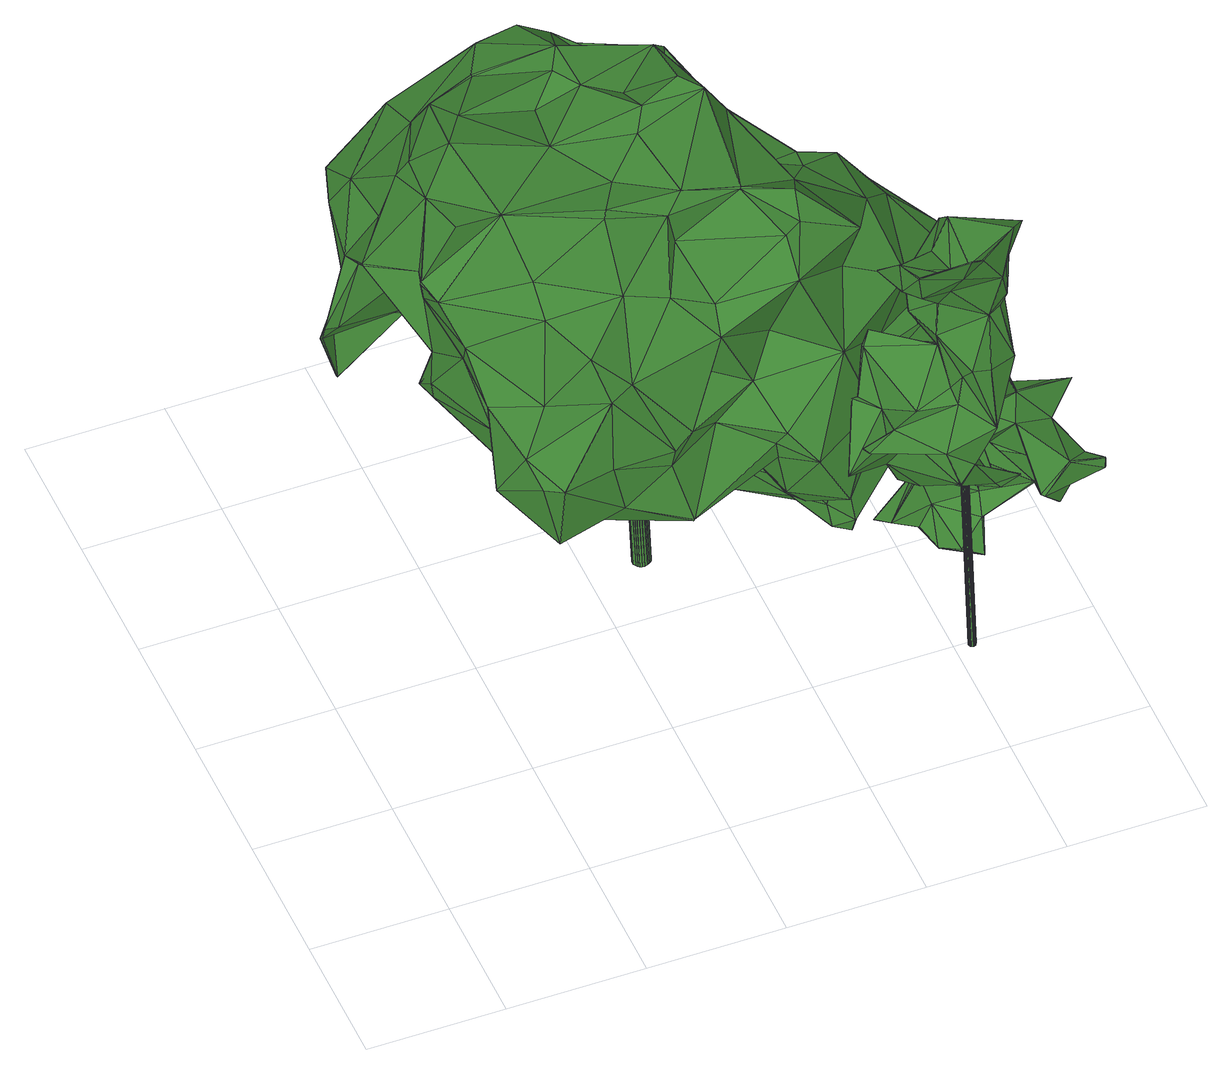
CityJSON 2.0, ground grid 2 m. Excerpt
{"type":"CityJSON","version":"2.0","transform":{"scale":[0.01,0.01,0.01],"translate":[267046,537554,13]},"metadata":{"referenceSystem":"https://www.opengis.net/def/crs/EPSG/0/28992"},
"CityObjects":{
"tree1":{"type":"SolitaryVegetationObject","attributes":{"gtid":460,"crown_width_m":7.02,"crown_median_z":18.02,"crown_r50_m":0.315,"crown_porosity":0.905,"trunk_H_m":4.79,"trunk_DBH_m":0.255,"trunk_radius_m":0.128,"trunk_base_height_m":13.23,"original_gtid":"462"},"geometry":[{"type":"Solid","lod":"3","boundaries":[[[[0,1,2]],[[3,4,5]],[[6,7,8]],[[9,10,11]],[[9,11,12]],[[13,14,5]],[[15,16,17]],[[15,18,19]],[[20,21,22]],[[5,23,24]],[[25,26,27]],[[28,29,30]],[[17,31,32]],[[33,34,35]],[[36,37,38]],[[39,40,13]],[[41,42,43]],[[44,45,46]],[[47,48,7]],[[49,34,33]],[[50,51,52]],[[15,53,18]],[[16,54,55]],[[56,57,58]],[[59,60,61]],[[62,63,64]],[[65,66,67]],[[2,68,55]],[[69,70,64]],[[71,72,73]],[[74,75,76]],[[77,78,79]],[[80,81,82]],[[80,82,83]],[[84,85,26]],[[86,87,88]],[[89,90,91]],[[92,93,39]],[[47,11,94]],[[95,96,11]],[[97,10,98]],[[35,99,33]],[[99,100,3]],[[101,102,103]],[[89,104,105]],[[106,104,89]],[[107,108,75]],[[107,75,109]],[[110,99,35]],[[55,54,111]],[[58,112,56]],[[51,113,52]],[[114,26,25]],[[115,116,89]],[[106,89,116]],[[117,30,118]],[[39,119,92]],[[119,78,92]],[[114,120,26]],[[108,76,75]],[[121,78,122]],[[78,119,122]],[[19,123,124]],[[55,111,2]],[[125,81,73]],[[126,127,109]],[[56,128,59]],[[129,81,125]],[[8,7,130]],[[112,131,128]],[[132,128,131]],[[36,101,133]],[[134,36,133]],[[135,50,136]],[[98,86,137]],[[30,29,121]],[[34,110,35]],[[138,16,55]],[[89,91,139]],[[7,140,47]],[[141,142,44]],[[32,142,141]],[[143,144,145]],[[143,146,147]],[[67,95,146]],[[67,148,95]],[[149,135,52]],[[150,151,152]],[[153,131,150]],[[6,154,155]],[[156,146,143]],[[67,146,156]],[[118,122,119]],[[157,137,86]],[[31,17,158]],[[31,158,159]],[[160,161,162]],[[106,57,104]],[[93,107,163]],[[74,42,164]],[[95,11,147]],[[23,5,14]],[[23,14,88]],[[164,42,41]],[[165,117,118]],[[149,117,165]],[[166,167,168]],[[167,85,168]],[[76,42,74]],[[59,128,169]],[[60,59,169]],[[147,144,143]],[[109,75,74]],[[89,139,115]],[[170,115,139]],[[171,168,36]],[[148,66,0]],[[172,9,155]],[[101,103,133]],[[145,173,156]],[[95,147,146]],[[156,143,145]],[[47,140,174]],[[12,174,140]],[[12,155,9]],[[1,68,2]],[[97,175,10]],[[19,124,176]],[[177,178,179]],[[145,180,173]],[[171,166,168]],[[0,2,111]],[[0,111,181]],[[73,72,125]],[[56,104,57]],[[56,59,104]],[[164,182,22]],[[77,22,182]],[[39,163,40]],[[163,107,60]],[[38,37,183]],[[184,185,125]],[[11,10,175]],[[172,186,24]],[[24,187,3]],[[125,72,184]],[[188,166,171]],[[125,185,129]],[[118,30,122]],[[113,183,37]],[[113,38,183]],[[137,157,180]],[[137,180,145]],[[115,189,46]],[[190,46,189]],[[179,138,191]],[[179,191,192]],[[59,61,104]],[[53,17,63]],[[193,194,177]],[[155,154,186]],[[127,195,109]],[[38,196,36]],[[160,196,38]],[[106,116,115]],[[197,198,54]],[[64,32,69]],[[99,3,187]],[[199,176,124]],[[53,15,17]],[[190,44,46]],[[134,37,36]],[[51,160,38]],[[200,84,26]],[[0,66,1]],[[66,201,1]],[[92,202,93]],[[89,203,90]],[[168,204,101]],[[132,131,153]],[[205,85,84]],[[140,155,12]],[[206,33,207]],[[208,69,85]],[[121,79,78]],[[165,118,4]],[[165,4,3]],[[163,209,40]],[[60,209,163]],[[121,122,30]],[[210,69,211]],[[133,103,80]],[[134,133,37]],[[37,133,113]],[[153,209,132]],[[30,149,52]],[[76,43,42]],[[108,43,76]],[[120,212,213]],[[107,61,60]],[[70,167,64]],[[166,64,167]],[[179,44,142]],[[179,142,138]],[[62,188,63]],[[111,54,198]],[[111,198,181]],[[11,174,12]],[[36,214,215]],[[62,166,188]],[[64,166,62]],[[204,84,200]],[[157,86,150]],[[88,150,86]],[[88,153,150]],[[216,21,20]],[[68,191,55]],[[217,46,194]],[[58,218,112]],[[112,128,56]],[[41,43,93]],[[61,126,104]],[[219,176,220]],[[219,220,221]],[[164,41,182]],[[46,217,115]],[[106,115,217]],[[102,101,204]],[[7,48,197]],[[174,11,47]],[[73,212,120]],[[32,63,17]],[[64,63,32]],[[164,22,21]],[[148,0,181]],[[222,215,214]],[[48,198,197]],[[208,85,167]],[[97,144,175]],[[142,32,31]],[[152,223,65]],[[104,126,105]],[[193,218,58]],[[172,87,98]],[[23,87,172]],[[81,129,20]],[[88,87,23]],[[50,135,110]],[[24,23,172]],[[3,100,165]],[[216,74,21]],[[28,83,29]],[[7,197,130]],[[162,161,220]],[[99,187,207]],[[199,222,162]],[[54,224,197]],[[9,98,10]],[[194,45,178]],[[212,80,103]],[[77,182,92]],[[78,77,92]],[[177,194,178]],[[179,178,45]],[[44,179,45]],[[61,107,109]],[[48,47,94]],[[177,225,201]],[[13,226,119]],[[4,226,13]],[[120,227,73]],[[4,13,5]],[[93,43,107]],[[162,220,199]],[[38,113,51]],[[24,3,5]],[[6,140,7]],[[69,27,26]],[[141,44,210]],[[187,24,186]],[[187,186,228]],[[210,211,141]],[[15,224,16]],[[39,13,119]],[[28,52,113]],[[69,210,190]],[[44,190,210]],[[99,110,100]],[[110,34,50]],[[49,206,229]],[[206,207,230]],[[49,229,220]],[[176,199,220]],[[68,225,192]],[[86,98,87]],[[127,61,195]],[[201,231,193]],[[177,201,193]],[[223,231,201]],[[193,231,218]],[[65,67,152]],[[223,218,231]],[[112,218,131]],[[65,223,201]],[[179,192,225]],[[179,225,177]],[[39,93,163]],[[156,173,67]],[[228,207,187]],[[99,207,33]],[[201,66,65]],[[197,224,19]],[[15,19,224]],[[16,224,54]],[[203,105,232]],[[126,232,105]],[[181,96,148]],[[148,96,95]],[[148,67,66]],[[57,106,233]],[[57,233,58]],[[147,175,144]],[[30,52,28]],[[43,108,107]],[[222,199,234]],[[46,45,194]],[[48,94,96]],[[181,48,96]],[[223,131,218]],[[152,131,223]],[[13,209,14]],[[96,94,11]],[[93,202,41]],[[182,41,202]],[[235,236,176]],[[237,176,236]],[[81,212,73]],[[9,238,98]],[[172,238,9]],[[105,203,89]],[[103,102,212]],[[152,67,173]],[[1,225,68]],[[170,239,190]],[[138,159,16]],[[142,159,138]],[[36,168,101]],[[221,220,229]],[[49,220,161]],[[19,18,123]],[[32,211,69]],[[26,85,69]],[[208,167,70]],[[190,239,69]],[[27,69,239]],[[77,79,22]],[[222,214,162]],[[71,90,72]],[[81,80,212]],[[74,164,21]],[[16,158,17]],[[159,158,16]],[[68,192,191]],[[30,117,149]],[[126,109,232]],[[109,203,232]],[[28,133,83]],[[25,240,114]],[[133,80,83]],[[98,137,97]],[[28,113,133]],[[169,132,209]],[[169,128,132]],[[186,172,155]],[[197,19,237]],[[176,237,19]],[[145,97,137]],[[144,97,145]],[[169,209,60]],[[88,209,153]],[[13,40,209]],[[88,14,209]],[[71,73,227]],[[130,241,8]],[[200,213,102]],[[102,213,212]],[[205,204,168]],[[205,84,204]],[[200,26,213]],[[26,120,213]],[[91,90,71]],[[173,242,243]],[[157,243,242]],[[150,243,157]],[[18,244,123]],[[18,53,244]],[[121,29,79]],[[79,29,20]],[[79,20,22]],[[83,20,29]],[[219,221,176]],[[221,235,176]],[[33,206,49]],[[161,245,49]],[[160,245,161]],[[51,245,160]],[[51,50,245]],[[50,34,245]],[[34,49,245]],[[119,226,118]],[[118,226,4]],[[130,197,236]],[[55,191,138]],[[237,236,197]],[[50,52,136]],[[135,136,52]],[[110,135,100]],[[165,100,135]],[[165,135,149]],[[182,202,92]],[[155,140,6]],[[48,181,198]],[[229,230,221]],[[221,230,241]],[[221,236,235]],[[221,241,236]],[[130,236,241]],[[147,11,175]],[[170,25,239]],[[27,239,25]],[[216,20,129]],[[141,211,32]],[[109,216,185]],[[74,216,109]],[[185,216,129]],[[36,196,214]],[[162,214,196]],[[162,196,160]],[[206,230,229]],[[200,102,204]],[[20,83,82]],[[20,82,81]],[[58,233,193]],[[171,36,215]],[[109,195,61]],[[222,188,215]],[[188,171,215]],[[127,126,61]],[[208,70,69]],[[203,246,90]],[[72,246,184]],[[72,90,246]],[[217,233,106]],[[194,233,217]],[[109,246,203]],[[184,246,109]],[[71,240,91]],[[227,240,71]],[[139,91,240]],[[227,120,240]],[[109,185,184]],[[168,85,205]],[[124,123,234]],[[124,234,199]],[[193,233,194]],[[159,142,31]],[[131,151,150]],[[131,152,151]],[[201,225,1]],[[172,98,238]],[[114,240,120]],[[170,240,25]],[[170,139,240]],[[170,189,115]],[[190,189,170]],[[6,247,154]],[[186,247,228]],[[154,247,186]],[[241,230,247]],[[241,247,8]],[[207,247,230]],[[207,228,247]],[[6,8,247]],[[63,188,244]],[[234,123,244]],[[63,244,53]],[[173,180,242]],[[157,242,180]],[[152,243,150]],[[173,243,152]],[[222,244,188]],[[234,244,222]],[[248,249,250]],[[248,250,251]],[[251,250,252]],[[251,252,253]],[[250,249,254]],[[250,254,252]],[[252,254,255]],[[252,255,253]],[[254,249,256]],[[254,256,255]],[[255,256,257]],[[255,257,253]],[[256,249,258]],[[256,258,257]],[[257,258,259]],[[257,259,253]],[[258,249,260]],[[258,260,259]],[[259,260,261]],[[259,261,253]],[[260,249,262]],[[260,262,261]],[[261,262,263]],[[261,263,253]],[[262,249,264]],[[262,264,263]],[[263,264,265]],[[263,265,253]],[[264,249,266]],[[264,266,265]],[[265,266,267]],[[265,267,253]],[[266,249,268]],[[266,268,267]],[[267,268,269]],[[267,269,253]],[[268,249,270]],[[268,270,269]],[[269,270,271]],[[269,271,253]],[[270,249,272]],[[270,272,271]],[[271,272,273]],[[271,273,253]],[[272,249,274]],[[272,274,273]],[[273,274,275]],[[273,275,253]],[[274,249,276]],[[274,276,275]],[[275,276,277]],[[275,277,253]],[[276,249,278]],[[276,278,277]],[[277,278,279]],[[277,279,253]],[[278,249,280]],[[278,280,279]],[[279,280,281]],[[279,281,253]],[[280,249,282]],[[280,282,281]],[[281,282,283]],[[281,283,253]],[[282,249,284]],[[282,284,283]],[[283,284,285]],[[283,285,253]],[[284,249,286]],[[284,286,285]],[[285,286,287]],[[285,287,253]],[[286,249,288]],[[286,288,287]],[[287,288,289]],[[287,289,253]],[[288,249,290]],[[288,290,289]],[[289,290,291]],[[289,291,253]],[[290,249,292]],[[290,292,291]],[[291,292,293]],[[291,293,253]],[[292,249,294]],[[292,294,293]],[[293,294,295]],[[293,295,253]],[[294,249,296]],[[294,296,295]],[[295,296,297]],[[295,297,253]],[[296,249,248]],[[296,248,297]],[[297,248,251]],[[297,251,253]]]]}]},
"tree2":{"type":"SolitaryVegetationObject","attributes":{"gtid":461,"crown_width_m":2.95,"crown_median_z":17.84,"crown_r50_m":0.264,"crown_porosity":0.926,"trunk_H_m":4.7,"trunk_DBH_m":0.0972,"trunk_radius_m":0.0486,"trunk_base_height_m":13.14,"original_gtid":"463"},"geometry":[{"type":"Solid","lod":"3","boundaries":[[[[298,299,300]],[[301,302,303]],[[304,305,306]],[[307,308,309]],[[310,311,312]],[[313,298,314]],[[315,316,317]],[[313,314,312]],[[305,304,318]],[[319,320,321]],[[304,306,322]],[[323,309,324]],[[323,324,325]],[[326,327,328]],[[329,313,330]],[[331,332,333]],[[334,335,310]],[[336,337,338]],[[339,340,341]],[[336,342,343]],[[322,344,304]],[[345,346,347]],[[299,298,329]],[[348,349,350]],[[351,352,353]],[[354,355,356]],[[357,358,349]],[[359,358,357]],[[360,361,362]],[[363,364,328]],[[365,366,367]],[[339,368,340]],[[369,370,371]],[[372,373,374]],[[372,322,373]],[[375,371,370]],[[375,370,376]],[[377,378,379]],[[299,329,380]],[[381,382,362]],[[383,384,385]],[[339,341,386]],[[368,387,388]],[[389,390,391]],[[391,390,392]],[[393,394,395]],[[396,309,397]],[[397,309,398]],[[399,335,334]],[[400,401,319]],[[402,403,354]],[[404,345,341]],[[300,314,298]],[[405,406,407]],[[408,409,410]],[[411,412,413]],[[411,387,412]],[[414,415,416]],[[382,417,418]],[[382,418,320]],[[327,419,363]],[[354,420,402]],[[356,420,354]],[[313,329,298]],[[363,419,373]],[[421,337,343]],[[422,402,420]],[[422,420,356]],[[423,367,366]],[[424,425,365]],[[382,381,426]],[[385,427,428]],[[429,427,430]],[[430,427,385]],[[431,432,433]],[[378,434,379]],[[435,347,348]],[[393,395,436]],[[368,388,437]],[[320,438,382]],[[435,439,338]],[[440,335,399]],[[441,366,365]],[[331,442,443]],[[345,347,435]],[[301,411,444]],[[444,411,398]],[[437,404,368]],[[373,364,363]],[[431,434,432]],[[379,434,445]],[[431,433,446]],[[382,426,417]],[[447,303,360]],[[301,303,447]],[[359,448,449]],[[302,361,303]],[[407,406,450]],[[329,330,380]],[[335,440,310]],[[384,383,436]],[[451,452,440]],[[404,341,340]],[[369,349,370]],[[401,447,360]],[[435,421,345]],[[407,409,405]],[[418,321,320]],[[345,453,409]],[[336,343,337]],[[401,438,320]],[[387,368,339]],[[374,454,455]],[[324,309,456]],[[342,457,458]],[[332,436,395]],[[445,389,379]],[[459,323,433]],[[460,461,462]],[[322,306,373]],[[385,393,383]],[[428,393,385]],[[388,463,464]],[[436,465,384]],[[466,332,331]],[[466,465,332]],[[436,332,465]],[[400,467,403]],[[462,467,400]],[[468,417,367]],[[398,411,397]],[[392,374,373]],[[338,439,469]],[[376,469,375]],[[340,368,404]],[[319,401,320]],[[341,347,386]],[[393,436,383]],[[346,412,386]],[[319,321,367]],[[319,367,400]],[[349,470,370]],[[389,353,390]],[[447,401,388]],[[447,388,387]],[[310,312,334]],[[471,466,443]],[[472,356,473]],[[332,474,333]],[[395,474,332]],[[317,316,429]],[[460,474,395]],[[363,328,327]],[[403,437,464]],[[403,464,400]],[[302,301,444]],[[397,411,433]],[[430,317,429]],[[356,475,476]],[[477,478,357]],[[471,443,479]],[[429,316,427]],[[300,299,480]],[[440,452,310]],[[433,432,459]],[[367,423,481]],[[367,481,400]],[[451,482,483]],[[348,346,446]],[[326,308,377]],[[372,344,322]],[[407,434,431]],[[341,421,484]],[[442,316,315]],[[341,457,485]],[[356,476,450]],[[454,374,392]],[[390,454,392]],[[321,468,367]],[[414,356,355]],[[451,483,452]],[[433,411,483]],[[413,483,411]],[[318,426,305]],[[417,426,318]],[[321,418,468]],[[390,353,352]],[[351,390,352]],[[454,390,475]],[[351,353,389]],[[325,397,323]],[[397,433,323]],[[339,386,387]],[[412,387,386]],[[359,478,448]],[[357,478,359]],[[304,344,442]],[[348,439,435]],[[334,486,399]],[[407,445,434]],[[318,331,487]],[[356,414,475]],[[393,428,394]],[[471,430,488]],[[471,488,384]],[[306,426,381]],[[372,489,344]],[[372,461,489]],[[416,415,461]],[[490,461,415]],[[395,394,461]],[[446,483,482]],[[491,419,327]],[[431,446,409]],[[408,405,409]],[[431,409,407]],[[360,303,361]],[[373,306,381]],[[479,443,315]],[[315,443,442]],[[367,487,424]],[[417,487,367]],[[433,483,446]],[[492,480,380]],[[376,370,470]],[[312,371,313]],[[450,493,407]],[[445,407,493]],[[403,467,490]],[[301,447,387]],[[334,312,486]],[[394,428,489]],[[344,489,428]],[[424,487,425]],[[441,425,487]],[[380,330,492]],[[388,464,437]],[[421,341,345]],[[435,338,421]],[[472,408,410]],[[417,468,418]],[[380,480,299]],[[409,422,410]],[[441,333,366]],[[333,423,366]],[[412,483,413]],[[437,403,402]],[[475,450,476]],[[449,358,359]],[[326,309,308]],[[423,474,460]],[[333,474,423]],[[350,349,358]],[[494,478,477]],[[448,478,494]],[[371,375,330]],[[371,330,313]],[[309,459,307]],[[330,375,348]],[[439,348,375]],[[472,410,356]],[[439,375,469]],[[337,421,338]],[[405,408,473]],[[473,408,472]],[[391,491,377]],[[391,377,379]],[[379,389,391]],[[444,361,302]],[[395,461,460]],[[372,416,461]],[[425,441,365]],[[309,323,459]],[[475,445,493]],[[475,493,450]],[[304,442,318]],[[441,331,333]],[[331,318,442]],[[315,317,430]],[[461,394,489]],[[494,483,449]],[[430,385,488]],[[385,384,488]],[[405,473,406]],[[477,369,495]],[[477,495,312]],[[414,454,475]],[[316,442,344]],[[351,475,390]],[[389,475,351]],[[445,475,389]],[[381,496,373]],[[348,482,330]],[[477,312,311]],[[477,311,494]],[[386,347,346]],[[301,387,411]],[[492,497,480]],[[495,371,312]],[[495,369,371]],[[490,462,461]],[[446,346,409]],[[345,409,346]],[[441,487,331]],[[318,487,417]],[[316,344,427]],[[492,330,482]],[[492,482,451]],[[346,483,412]],[[399,486,440]],[[356,450,406]],[[465,471,384]],[[400,481,462]],[[440,492,451]],[[490,354,403]],[[479,430,471]],[[466,471,465]],[[372,455,416]],[[300,486,314]],[[312,314,486]],[[377,307,378]],[[459,378,307]],[[350,483,346]],[[346,348,350]],[[459,432,498]],[[459,498,378]],[[434,378,498]],[[434,498,432]],[[462,490,467]],[[348,446,482]],[[424,365,367]],[[415,414,355]],[[415,355,490]],[[354,490,355]],[[341,484,457]],[[457,484,458]],[[343,458,421]],[[484,421,458]],[[401,463,388]],[[400,463,401]],[[331,443,466]],[[430,479,315]],[[486,300,497]],[[480,497,300]],[[307,377,308]],[[483,494,311]],[[483,311,452]],[[452,311,310]],[[356,406,473]],[[400,464,463]],[[342,458,343]],[[344,428,427]],[[448,494,449]],[[449,483,358]],[[350,358,483]],[[392,373,419]],[[499,496,381]],[[381,362,499]],[[361,500,499]],[[306,305,426]],[[361,328,364]],[[491,391,419]],[[328,361,444]],[[496,364,373]],[[361,499,362]],[[499,364,496]],[[500,364,499]],[[391,392,419]],[[361,364,500]],[[486,497,440]],[[440,497,492]],[[460,481,423]],[[462,481,460]],[[369,357,349]],[[369,477,357]],[[349,347,376]],[[349,348,347]],[[376,485,469]],[[341,376,347]],[[341,485,376]],[[349,376,470]],[[414,416,455]],[[325,396,397]],[[402,422,437]],[[437,422,404]],[[404,422,453]],[[409,453,422]],[[345,404,453]],[[309,444,398]],[[396,456,309]],[[325,324,396]],[[324,456,396]],[[362,382,438]],[[360,438,401]],[[362,438,360]],[[414,455,454]],[[327,326,491]],[[377,491,326]],[[410,501,356]],[[422,356,501]],[[422,501,410]],[[336,338,457]],[[469,457,338]],[[485,457,469]],[[342,336,457]],[[328,444,326]],[[326,444,309]],[[372,374,455]],[[502,503,504]],[[502,504,505]],[[505,504,506]],[[505,506,507]],[[504,503,508]],[[504,508,506]],[[506,508,509]],[[506,509,507]],[[508,503,510]],[[508,510,509]],[[509,510,511]],[[509,511,507]],[[510,503,512]],[[510,512,511]],[[511,512,513]],[[511,513,507]],[[512,503,514]],[[512,514,513]],[[513,514,515]],[[513,515,507]],[[514,503,516]],[[514,516,515]],[[515,516,517]],[[515,517,507]],[[516,503,518]],[[516,518,517]],[[517,518,519]],[[517,519,507]],[[518,503,520]],[[518,520,519]],[[519,520,521]],[[519,521,507]],[[520,503,522]],[[520,522,521]],[[521,522,523]],[[521,523,507]],[[522,503,524]],[[522,524,523]],[[523,524,525]],[[523,525,507]],[[524,503,526]],[[524,526,525]],[[525,526,527]],[[525,527,507]],[[526,503,528]],[[526,528,527]],[[527,528,529]],[[527,529,507]],[[528,503,530]],[[528,530,529]],[[529,530,531]],[[529,531,507]],[[530,503,532]],[[530,532,531]],[[531,532,533]],[[531,533,507]],[[532,503,534]],[[532,534,533]],[[533,534,535]],[[533,535,507]],[[534,503,536]],[[534,536,535]],[[535,536,537]],[[535,537,507]],[[536,503,538]],[[536,538,537]],[[537,538,539]],[[537,539,507]],[[538,503,540]],[[538,540,539]],[[539,540,541]],[[539,541,507]],[[540,503,542]],[[540,542,541]],[[541,542,543]],[[541,543,507]],[[542,503,544]],[[542,544,543]],[[543,544,545]],[[543,545,507]],[[544,503,546]],[[544,546,545]],[[545,546,547]],[[545,547,507]],[[546,503,548]],[[546,548,547]],[[547,548,549]],[[547,549,507]],[[548,503,550]],[[548,550,549]],[[549,550,551]],[[549,551,507]],[[550,503,502]],[[550,502,551]],[[551,502,505]],[[551,505,507]]]]}]}
},
"vertices":[
[785,400,459],[785,509,479],[882,440,516],[255,380,383],[286,441,385],[361,424,338],[566,238,425],[610,199,435],[561,234,457],[669,361,350],[656,369,216],[688,313,309],[586,260,329],[366,528,375],[444,527,342],[704,291,756],[762,410,676],[658,407,754],[620,295,795],[611,276,705],[134,698,537],[131,715,425],[98,680,428],[452,475,335],[383,396,333],[461,779,756],[430,685,832],[529,716,708],[181,554,625],[120,598,617],[186,518,505],[657,505,693],[615,543,776],[251,211,504],[212,252,542],[227,227,502],[252,439,813],[143,451,717],[154,419,704],[309,667,351],[345,644,318],[140,738,268],[139,740,269],[172,770,310],[647,646,665],[620,630,590],[661,711,624],[651,196,352],[712,262,439],[326,231,625],[192,338,568],[179,385,641],[188,414,590],[628,331,820],[784,325,601],[809,459,622],[579,740,333],[584,747,350],[663,689,340],[444,742,400],[344,689,293],[410,742,409],[489,390,813],[574,391,788],[577,524,847],[726,491,353],[768,437,390],[764,431,268],[885,468,531],[555,651,818],[546,543,864],[345,827,625],[231,840,546],[235,801,689],[135,753,376],[184,777,353],[170,772,311],[119,682,422],[231,685,488],[150,688,524],[187,649,714],[166,755,615],[174,677,616],[119,600,619],[410,648,827],[434,607,830],[518,497,172],[509,517,252],[460,560,204],[427,845,493],[346,820,615],[406,837,609],[225,719,380],[229,723,369],[729,280,388],[780,332,280],[792,275,381],[643,387,183],[577,428,231],[257,244,374],[224,359,431],[228,563,841],[239,659,819],[199,634,750],[454,796,404],[392,846,445],[546,807,436],[245,753,373],[196,802,318],[259,770,439],[190,302,446],[804,355,516],[587,707,305],[154,471,663],[409,771,798],[551,798,584],[455,752,516],[172,530,439],[175,531,438],[286,601,461],[349,767,790],[225,570,588],[238,541,504],[608,315,755],[504,307,673],[164,838,559],[402,792,441],[364,731,544],[542,697,306],[149,791,545],[573,223,481],[609,623,304],[609,621,307],[193,558,755],[219,517,729],[207,355,502],[210,366,559],[581,439,170],[771,538,638],[469,811,638],[581,246,346],[607,542,709],[709,528,673],[704,319,158],[677,323,172],[659,402,154],[741,348,205],[706,312,183],[816,365,314],[167,476,491],[553,556,174],[594,505,210],[661,515,217],[481,591,201],[479,290,470],[543,338,377],[709,389,190],[539,489,131],[654,432,710],[711,509,664],[274,339,699],[308,261,686],[380,326,717],[343,687,293],[99,698,394],[173,481,459],[466,488,838],[487,524,849],[359,531,814],[480,666,343],[494,790,714],[408,434,820],[536,394,339],[661,491,205],[608,246,319],[672,330,208],[498,272,645],[686,625,459],[671,562,548],[739,567,580],[583,441,170],[809,276,397],[102,696,394],[141,450,715],[223,839,525],[179,827,528],[400,329,371],[297,280,371],[488,389,816],[586,740,676],[606,739,712],[803,507,607],[818,552,507],[709,650,352],[653,655,475],[317,652,484],[278,392,721],[668,258,566],[747,328,501],[443,316,699],[319,706,796],[731,527,420],[137,751,375],[379,836,460],[265,621,824],[374,621,791],[323,219,512],[344,229,423],[484,582,819],[434,608,293],[577,642,663],[538,584,772],[236,718,730],[318,709,797],[370,365,830],[377,379,831],[144,716,435],[583,698,511],[650,654,314],[362,251,628],[362,249,629],[443,237,521],[459,363,803],[680,590,346],[695,332,648],[799,541,486],[257,530,482],[343,756,716],[434,210,382],[414,224,507],[409,225,482],[696,620,342],[379,836,458],[617,672,411],[469,363,752],[484,305,560],[549,284,532],[589,327,572],[627,470,327],[539,737,714],[404,765,734],[487,263,497],[571,471,180],[595,504,207],[573,389,786],[261,309,571],[251,771,508],[435,209,385],[488,494,23],[475,495,23],[488,498,23],[476,519,503],[475,523,502],[463,520,502],[486,501,23],[474,526,502],[485,504,23],[472,528,502],[482,506,23],[470,531,502],[479,507,22],[467,532,502],[476,508,22],[463,533,502],[472,507,22],[460,532,502],[469,506,22],[457,531,502],[466,504,22],[454,529,502],[464,502,22],[452,527,502],[463,499,22],[451,524,502],[462,496,23],[450,521,502],[462,492,23],[450,517,502],[464,489,23],[451,514,502],[466,486,23],[453,511,502],[468,484,23],[456,509,503],[471,483,23],[459,508,503],[474,482,24],[462,507,503],[478,483,24],[465,507,503],[481,484,24],[469,509,503],[484,486,24],[471,510,503],[486,488,24],[474,513,503],[487,491,23],[475,516,503],
[843,196,174],[813,202,187],[792,230,174],[808,312,522],[808,314,522],[809,313,522],[752,255,681],[769,280,663],[769,271,649],[705,236,452],[677,249,484],[707,236,453],[784,301,253],[861,286,274],[837,315,197],[860,241,195],[835,226,176],[705,202,756],[704,202,754],[696,209,756],[818,294,727],[919,300,573],[918,301,573],[894,318,659],[744,220,650],[720,248,413],[727,169,460],[783,176,411],[681,243,491],[693,259,566],[744,272,545],[843,195,176],[848,217,224],[812,250,774],[884,195,777],[907,222,756],[801,321,205],[725,295,193],[987,127,349],[937,124,381],[905,136,317],[959,249,411],[980,228,426],[947,217,373],[988,128,350],[989,130,363],[765,172,703],[893,209,391],[864,231,346],[938,196,309],[916,201,280],[945,245,274],[872,284,283],[651,127,504],[644,130,513],[643,131,512],[777,121,555],[809,67,551],[789,96,460],[895,321,305],[895,320,306],[907,338,314],[874,266,555],[808,313,523],[852,256,576],[706,267,585],[745,271,546],[868,207,670],[887,222,722],[883,287,648],[897,218,443],[872,285,281],[945,245,272],[866,247,219],[759,159,655],[779,204,588],[773,143,567],[917,201,279],[951,203,280],[675,249,484],[662,206,400],[642,179,415],[813,203,189],[807,260,638],[858,309,646],[792,114,822],[792,115,823],[724,132,800],[931,237,376],[875,243,444],[871,242,526],[689,159,486],[694,146,514],[704,215,485],[732,161,520],[788,133,774],[777,153,737],[854,160,727],[786,171,468],[800,226,415],[767,237,515],[726,295,191],[885,234,622],[895,276,555],[805,164,522],[839,160,595],[896,216,442],[832,112,386],[824,112,396],[779,128,396],[833,114,387],[810,192,387],[826,114,396],[828,266,412],[851,293,394],[849,292,395],[808,65,551],[815,103,622],[786,97,635],[859,310,647],[893,319,659],[695,258,566],[774,131,471],[936,126,382],[817,184,471],[888,221,722],[802,278,672],[811,212,728],[801,280,672],[716,172,742],[734,146,746],[695,208,755],[708,163,804],[749,191,345],[728,218,340],[769,260,381],[704,197,398],[901,141,318],[819,140,791],[868,187,518],[893,277,557],[934,160,274],[738,266,209],[868,217,728],[784,237,732],[789,184,745],[755,271,531],[726,167,460],[838,223,335],[869,242,525],[906,340,314],[894,321,307],[760,74,451],[778,266,282],[777,268,282],[854,236,402],[775,121,555],[782,122,603],[705,215,484],[969,157,341],[989,132,363],[718,250,413],[868,178,675],[835,160,664],[857,175,660],[875,264,555],[852,239,580],[818,141,792],[807,162,767],[861,138,602],[892,318,660],[936,160,273],[947,245,272],[788,135,776],[851,90,425],[851,88,425],[872,190,725],[751,103,487],[760,74,453],[872,318,290],[906,339,313],[721,175,755],[791,230,176],[869,206,670],[852,237,253],[836,255,313],[969,155,360],[946,180,324],[775,261,192],[818,292,726],[725,134,800],[766,170,703],[861,134,602],[680,241,492],[793,258,231],[772,131,469],[870,318,291],[862,286,273],[800,205,579],[775,259,193],[704,199,397],[825,230,549],[757,270,533],[787,169,468],[830,195,14],[825,195,14],[830,196,14],[819,209,484],[819,210,484],[815,209,484],[829,197,14],[819,211,484],[829,198,14],[818,212,484],[828,199,14],[817,213,484],[826,200,14],[816,214,484],[825,200,14],[815,214,484],[824,200,14],[813,214,484],[823,199,14],[812,214,484],[822,199,14],[811,213,484],[821,198,14],[810,212,484],[820,196,14],[810,211,484],[820,195,14],[810,209,484],[820,194,14],[810,208,484],[821,193,14],[810,207,484],[821,192,14],[811,206,484],[822,191,14],[812,205,484],[824,190,14],[813,204,484],[825,190,14],[814,204,484],[826,190,14],[816,204,484],[827,191,14],[817,205,484],[828,191,14],[818,206,484],[829,192,14],[819,207,484],[830,194,14],[819,208,484]
]}
